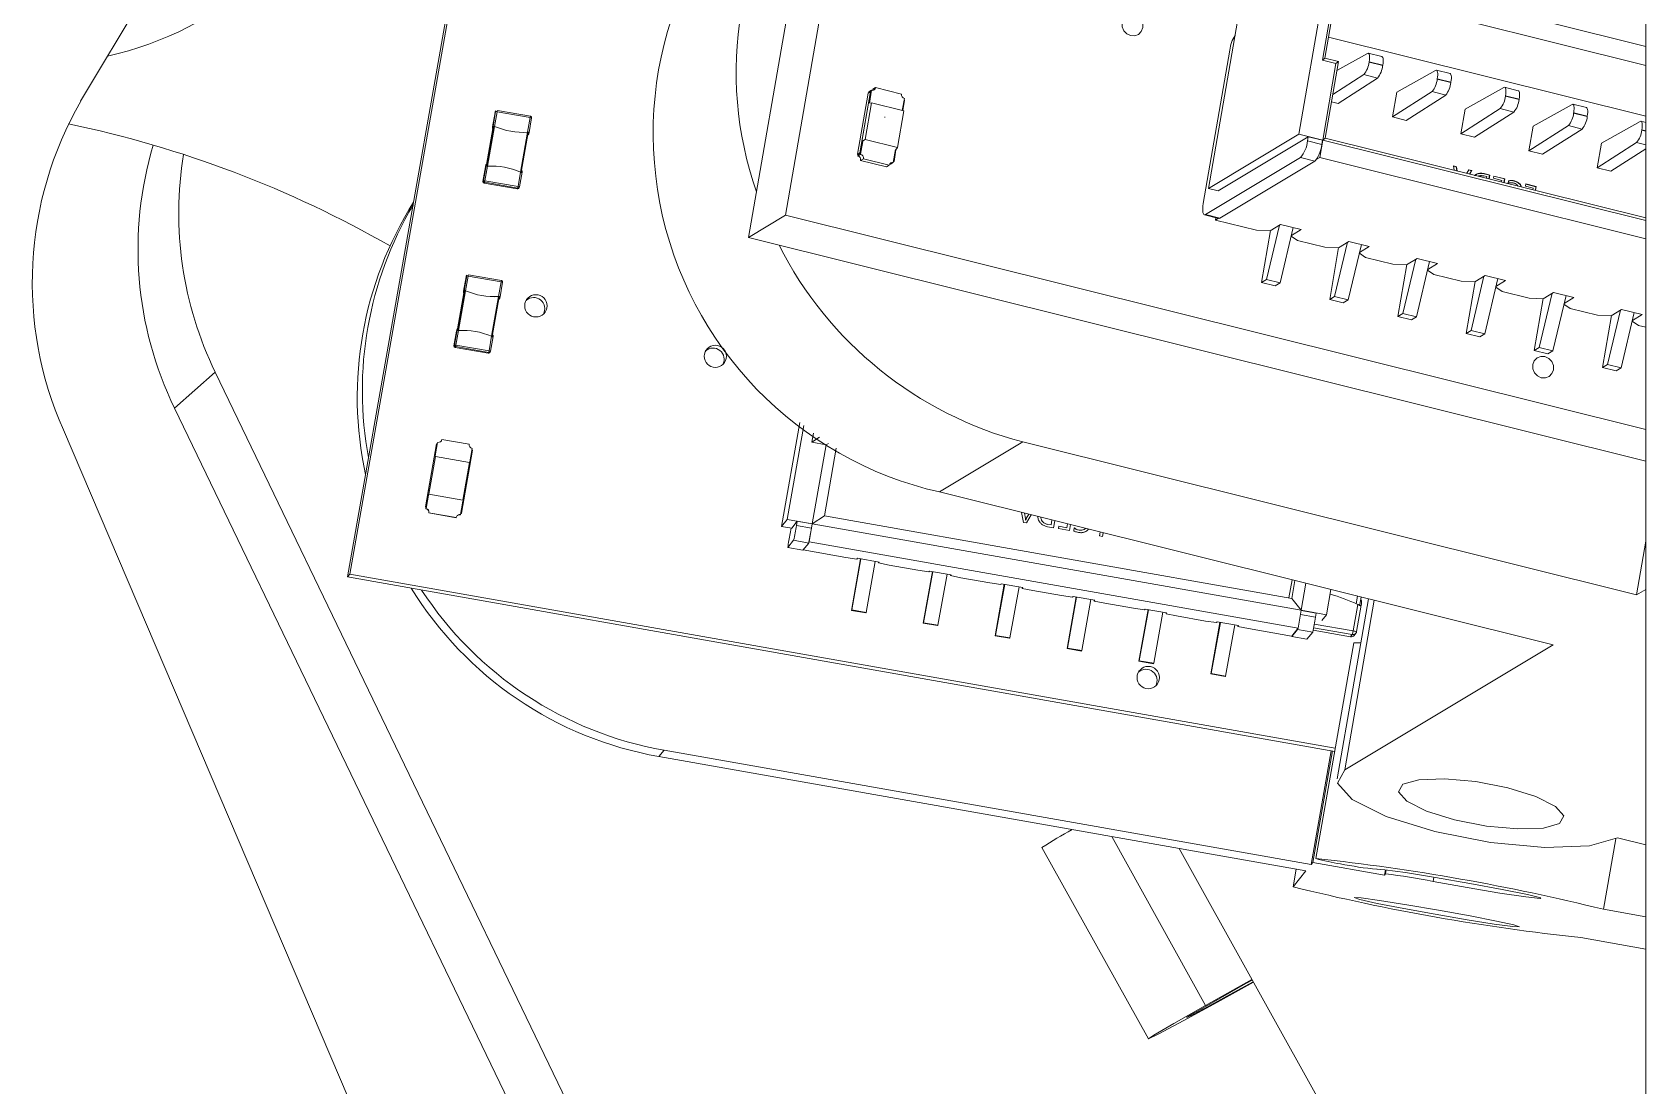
# Model space of a CAD drawing. Header units: millimetres. Extents: x 0 to 1189, y 0 to 841.
# Drawn here: x 361.055 to 365.474, y 443.671 to 446.557 of the extents above; entities that cross this region are included whole.
import ezdxf

# ---------------------------------------------------------------- set-up
doc = ezdxf.new("R2010")
doc.units = ezdxf.units.MM
doc.layers.get('0').update_dxf_attribs({"lineweight": 18})

msp = doc.modelspace()

# ---------------------------------------------------------------- linework, layer by layer
at = {"color": 7, "linetype": 'Continuous', "lineweight": 15}
for p, q in [((365.474, 386.3483), (365.474, 455.3483)), ((363.4405, 447.9208), (363.1182, 446.0554)), ((363.339, 447.8599), (363.0168, 445.9946)), ((362.2576, 446.9901), (361.9181, 445.0647)), ((362.2638, 446.9979), (361.9244, 445.0725)), ((361.5365, 446.9546), (361.1872, 446.368)), ((364.6113, 446.7831), (364.5239, 446.2776)), ((364.6684, 446.7191), (365.474, 446.5183)), ((364.6653, 446.6678), (365.474, 446.4663)), ((364.2767, 446.1292), (364.364, 446.6347)), ((364.6179, 446.6521), (364.5882, 446.4804)), ((364.595, 446.4864), (364.6148, 446.6008)), ((364.6049, 446.5436), (365.474, 446.327)), ((364.2622, 446.0881), (364.3347, 446.5077)), ((364.6281, 446.4523), (364.7118, 446.499)), ((364.7514, 446.4901), (364.714, 446.4994)), ((364.5882, 446.4804), (364.595, 446.4864)), ((364.5882, 446.4804), (364.6256, 446.4711)), ((364.6256, 446.4711), (364.5893, 446.2613)), ((364.6324, 446.4771), (364.595, 446.4864)), ((364.5961, 446.2672), (364.6324, 446.4771)), ((364.6256, 446.4711), (364.6324, 446.4771)), ((364.7161, 446.4751), (364.7163, 446.476)), ((364.7161, 446.4751), (364.7535, 446.4658)), ((364.7536, 446.4667), (364.7163, 446.476)), ((364.7535, 446.4658), (364.7536, 446.4667)), ((364.7923, 446.3931), (364.8986, 446.4524)), ((364.9382, 446.4435), (364.9008, 446.4528)), ((363.3571, 446.4006), (363.3647, 446.4052)), ((363.3647, 446.4052), (363.4357, 446.3875)), ((364.7018, 446.4408), (364.6167, 446.3862)), ((364.6311, 446.3622), (364.7392, 446.4315)), ((364.7018, 446.4408), (364.7392, 446.4315)), ((364.9029, 446.4285), (364.9031, 446.4294)), ((364.9029, 446.4285), (364.9403, 446.4192)), ((364.9404, 446.4201), (364.9031, 446.4294)), ((364.9403, 446.4192), (364.9404, 446.4201)), ((364.9791, 446.3466), (365.0854, 446.4058)), ((365.125, 446.3969), (365.0876, 446.4063)), ((363.3152, 446.2226), (363.3442, 446.3904)), ((363.3216, 446.2264), (363.3506, 446.3942)), ((363.3451, 446.3628), (363.327, 446.2578)), ((363.3361, 446.2634), (363.3534, 446.3636)), ((363.3506, 446.3942), (363.3442, 446.3904)), ((363.3534, 446.3636), (363.3451, 446.3628)), ((363.3461, 446.3934), (363.3458, 446.3913)), ((363.3537, 446.398), (363.3461, 446.3934)), ((363.3477, 446.363), (363.3537, 446.398)), ((363.3506, 446.3942), (363.3525, 446.3939)), ((363.3534, 446.3636), (363.4422, 446.3415)), ((363.4434, 446.3756), (363.4377, 446.3426)), ((363.444, 446.3709), (363.439, 446.3423)), ((363.4427, 446.3713), (363.444, 446.3709)), ((364.6133, 446.3666), (364.6311, 446.3622)), ((364.8886, 446.3943), (364.7805, 446.3249)), ((364.7923, 446.3931), (364.7805, 446.3249)), ((364.8179, 446.3156), (364.926, 446.385)), ((364.8886, 446.3943), (364.926, 446.385)), ((365.0897, 446.382), (365.0899, 446.3829)), ((365.0897, 446.382), (365.1271, 446.3726)), ((365.1272, 446.3735), (365.0899, 446.3829)), ((365.1271, 446.3726), (365.1272, 446.3735)), ((365.1659, 446.3), (365.2722, 446.3593)), ((365.3118, 446.3504), (365.2744, 446.3597)), ((362.315, 446.2974), (362.3221, 446.3374)), ((362.3239, 446.3396), (362.3168, 446.2996)), ((362.3208, 446.299), (362.3279, 446.339)), ((362.3239, 446.3396), (362.3221, 446.3374)), ((362.3247, 446.3414), (362.3229, 446.3392)), ((362.4185, 446.323), (362.3279, 446.339)), ((362.4191, 446.3269), (362.3285, 446.3429)), ((362.3285, 446.3429), (362.3285, 446.3429)), ((362.4185, 446.323), (362.4114, 446.283)), ((362.4153, 446.2822), (362.4223, 446.3222)), ((363.3887, 446.3241), (363.3901, 446.3241)), ((363.3901, 446.3241), (363.3907, 446.3244)), ((363.4422, 446.3415), (363.4249, 446.2413)), ((364.7805, 446.3249), (364.8179, 446.3156)), ((365.0754, 446.3477), (364.9673, 446.2784)), ((364.9791, 446.3466), (364.9673, 446.2784)), ((365.0047, 446.2691), (365.1128, 446.3384)), ((365.0754, 446.3477), (365.1128, 446.3384)), ((365.2765, 446.3354), (365.2767, 446.3363)), ((365.2765, 446.3354), (365.3139, 446.3261)), ((365.314, 446.327), (365.2767, 446.3363)), ((365.3139, 446.3261), (365.314, 446.327)), ((365.3527, 446.2535), (365.459, 446.3127)), ((365.474, 446.31), (365.4612, 446.3131)), ((362.3163, 446.2929), (362.2989, 446.1946)), ((362.3188, 446.2993), (362.2996, 446.1903)), ((362.3208, 446.299), (362.3016, 446.19)), ((362.3149, 446.2932), (362.3169, 446.2928)), ((362.3189, 446.2998), (362.3194, 446.2995)), ((362.3941, 446.1736), (362.4133, 446.2826)), ((362.4121, 446.276), (362.4134, 446.2758)), ((362.4128, 446.283), (362.4134, 446.2831)), ((364.2767, 446.1292), (364.5239, 446.2776)), ((364.3028, 446.1227), (364.5495, 446.2707)), ((364.5893, 446.2613), (364.5239, 446.2776)), ((364.5495, 446.2707), (364.5475, 446.2592)), ((364.5887, 446.2609), (364.5495, 446.2707)), ((364.5893, 446.2613), (364.5961, 446.2672)), ((364.5961, 446.2672), (365.474, 446.0484)), ((364.9673, 446.2784), (365.0047, 446.2691)), ((365.2622, 446.3012), (365.1541, 446.2318)), ((365.1659, 446.3), (365.1541, 446.2318)), ((365.1915, 446.2225), (365.2996, 446.2919)), ((365.2622, 446.3012), (365.2996, 446.2919)), ((365.4633, 446.2888), (365.4635, 446.2897)), ((363.3216, 446.2264), (363.3152, 446.2226)), ((363.3158, 446.2179), (363.3234, 446.2225)), ((363.3166, 446.2221), (363.3158, 446.2179)), ((363.3234, 446.2257), (363.3171, 446.2219)), ((363.3234, 446.2225), (363.3296, 446.258)), ((363.3289, 446.2574), (363.3234, 446.2257)), ((363.3361, 446.2634), (363.327, 446.2578)), ((363.327, 446.2578), (363.3289, 446.2574)), ((363.4249, 446.2413), (363.3361, 446.2634)), ((363.4192, 446.2356), (363.4131, 446.2001)), ((363.4204, 446.2346), (363.415, 446.2031)), ((363.4191, 446.2349), (363.4204, 446.2346)), ((363.4204, 446.2346), (363.4249, 446.2413)), ((364.5475, 446.2592), (364.5867, 446.2495)), ((364.5811, 446.2136), (364.5893, 446.2613)), ((364.5867, 446.2495), (364.5887, 446.2609)), ((364.5893, 446.2613), (364.5887, 446.2609)), ((364.5893, 446.2613), (365.474, 446.0408)), ((365.1541, 446.2318), (365.1915, 446.2225)), ((365.449, 446.2546), (365.3409, 446.1853)), ((365.3527, 446.2535), (365.3409, 446.1853)), ((365.3783, 446.176), (365.474, 446.2374)), ((362.2887, 446.1484), (362.2958, 446.1884)), ((362.2976, 446.1906), (362.2905, 446.1506)), ((362.2946, 446.15), (362.3016, 446.19)), ((362.2997, 446.1945), (362.2977, 446.1948)), ((362.3962, 446.1774), (362.3948, 446.1777)), ((363.3311, 446.2106), (363.3235, 446.206)), ((363.3945, 446.1883), (363.3235, 446.206)), ((363.4021, 446.1929), (363.3311, 446.2106)), ((363.3945, 446.1883), (363.4021, 446.1929)), ((363.4131, 446.2001), (363.4055, 446.1955)), ((363.415, 446.2031), (363.4134, 446.2022)), ((364.5282, 446.2135), (364.2683, 446.0575)), ((364.5674, 446.2037), (364.3075, 446.0478)), ((364.5282, 446.2135), (364.5674, 446.2037)), ((364.5717, 446.208), (364.5811, 446.2136)), ((364.5811, 446.2136), (365.474, 445.991)), ((364.9472, 446.1907), (364.9494, 446.1792)), ((364.9554, 446.1886), (364.9472, 446.1907)), ((364.9473, 446.1901), (364.9548, 446.1883)), ((364.9548, 446.1883), (364.9554, 446.1886)), ((364.9548, 446.1883), (364.9566, 446.1774)), ((364.9573, 446.1772), (364.9554, 446.1886)), ((364.9896, 446.1801), (364.9843, 446.1705)), ((364.9893, 446.1796), (364.9971, 446.1777)), ((364.9978, 446.1781), (364.9896, 446.1801)), ((364.9971, 446.1777), (364.9917, 446.1686)), ((364.9921, 446.1686), (364.9978, 446.1781)), ((364.9971, 446.1777), (364.9978, 446.1781)), ((365.3409, 446.1853), (365.3783, 446.176)), ((362.2905, 446.1506), (362.2887, 446.1484)), ((362.292, 446.1437), (362.2938, 446.146)), ((362.292, 446.1437), (362.3826, 446.1277)), ((362.292, 446.1437), (362.3826, 446.1277)), ((362.292, 446.1437), (362.292, 446.1437)), ((362.2938, 446.146), (362.3844, 446.13)), ((362.3851, 446.134), (362.2946, 446.15)), ((362.3922, 446.174), (362.3851, 446.134)), ((362.389, 446.1332), (362.3961, 446.1732)), ((365.0304, 446.1634), (365.0384, 446.1614)), ((365.0317, 446.1696), (365.0311, 446.1692)), ((365.0311, 446.1692), (365.0463, 446.1654)), ((365.047, 446.1658), (365.0317, 446.1696)), ((365.0384, 446.1614), (365.0376, 446.1572)), ((365.0463, 446.1654), (365.0446, 446.1555)), ((365.0452, 446.1553), (365.047, 446.1658)), ((365.0463, 446.1654), (365.047, 446.1658)), ((365.0579, 446.1631), (365.0568, 446.1568)), ((365.0568, 446.1568), (365.0794, 446.1512)), ((365.0578, 446.1626), (365.0873, 446.1552)), ((365.088, 446.1556), (365.0579, 446.1631)), ((365.0794, 446.1512), (365.0786, 446.147)), ((365.0873, 446.1552), (365.0856, 446.1452)), ((365.0862, 446.1451), (365.088, 446.1556)), ((365.0873, 446.1552), (365.088, 446.1556)), ((365.0984, 446.1499), (365.0973, 446.1436)), ((365.1138, 446.1493), (365.1144, 446.1497)), ((365.1454, 446.1413), (365.1443, 446.135)), ((365.1443, 446.135), (365.1655, 446.1297)), ((365.1453, 446.1408), (365.1734, 446.1338)), ((365.1741, 446.1341), (365.1454, 446.1413)), ((365.1734, 446.1338), (365.1717, 446.1238)), ((365.1723, 446.1236), (365.1741, 446.1341)), ((365.1734, 446.1338), (365.1741, 446.1341)), ((362.3844, 446.13), (362.3826, 446.1277)), ((362.3864, 446.1292), (362.3882, 446.1314)), ((364.3028, 446.1227), (364.2767, 446.1292)), ((365.1655, 446.1297), (365.1648, 446.1255)), ((363.0168, 445.9946), (363.1182, 446.0554)), ((363.1182, 446.0554), (365.474, 445.4683)), ((364.2652, 446.0569), (364.3044, 446.0471)), ((364.3075, 446.0478), (364.2683, 446.0575)), ((364.2969, 446.049), (364.2958, 446.0424)), ((364.2958, 446.0424), (364.3038, 446.0473)), ((364.2958, 446.0424), (364.4078, 446.0145)), ((364.4078, 446.0145), (364.4454, 446.0132)), ((364.4461, 446.0137), (364.4215, 445.8713)), ((364.4351, 445.8794), (364.4705, 446.0283)), ((364.4454, 446.0132), (364.4739, 446.0303)), ((364.4725, 445.8701), (364.5085, 446.0217)), ((364.5299, 446.0164), (364.4739, 446.0303)), ((364.5299, 446.0164), (364.5034, 446.0005)), ((363.0168, 445.9946), (365.474, 445.3822)), ((364.5029, 445.9982), (364.5199, 445.9866)), ((364.5199, 445.9866), (364.5946, 445.968)), ((364.5946, 445.968), (364.6322, 445.9667)), ((364.6329, 445.9671), (364.6083, 445.8247)), ((364.6219, 445.8329), (364.6573, 445.9817)), ((364.6322, 445.9667), (364.6607, 445.9838)), ((364.6593, 445.8236), (364.6953, 445.9752)), ((364.7167, 445.9698), (364.6607, 445.9838)), ((364.7167, 445.9698), (364.6902, 445.9539)), ((364.6897, 445.9517), (364.7067, 445.94)), ((364.7067, 445.94), (364.7814, 445.9214)), ((364.7814, 445.9214), (364.819, 445.9201)), ((364.8197, 445.9205), (364.7951, 445.7782)), ((364.8087, 445.7863), (364.8441, 445.9352)), ((364.819, 445.9201), (364.8475, 445.9372)), ((364.8461, 445.777), (364.8821, 445.9286)), ((364.9035, 445.9233), (364.8475, 445.9372)), ((364.9035, 445.9233), (364.877, 445.9073)), ((362.2357, 445.8473), (362.2427, 445.8873)), ((362.2445, 445.8895), (362.2375, 445.8495)), ((362.2415, 445.8489), (362.2485, 445.8889)), ((362.2445, 445.8895), (362.2427, 445.8873)), ((362.2453, 445.8913), (362.2435, 445.8891)), ((362.3391, 445.8729), (362.2485, 445.8889)), ((362.3397, 445.8768), (362.2491, 445.8928)), ((362.2491, 445.8928), (362.2491, 445.8928)), ((362.3391, 445.8729), (362.3321, 445.8329)), ((362.3359, 445.8321), (362.343, 445.8721)), ((364.4215, 445.8713), (364.4351, 445.8794)), ((364.4215, 445.8713), (364.4589, 445.862)), ((364.4351, 445.8794), (364.4725, 445.8701)), ((364.4589, 445.862), (364.4725, 445.8701)), ((364.8765, 445.9051), (364.8935, 445.8935)), ((364.8935, 445.8935), (364.9682, 445.8748)), ((364.9682, 445.8748), (365.0058, 445.8736)), ((365.0065, 445.874), (364.9819, 445.7316)), ((364.9955, 445.7398), (365.0309, 445.8886)), ((365.0058, 445.8736), (365.0343, 445.8907)), ((365.0329, 445.7305), (365.0689, 445.8821)), ((365.0903, 445.8767), (365.0343, 445.8907)), ((365.0903, 445.8767), (365.0638, 445.8608)), ((362.2369, 445.8428), (362.2196, 445.7445)), ((362.2394, 445.8492), (362.2202, 445.7402)), ((362.2414, 445.8489), (362.2222, 445.7399)), ((362.2355, 445.8431), (362.2375, 445.8427)), ((362.2395, 445.8497), (362.2401, 445.8494)), ((362.3147, 445.7235), (362.3339, 445.8325)), ((362.3328, 445.8259), (362.334, 445.8257)), ((362.3335, 445.8329), (362.3341, 445.833)), ((364.6083, 445.8247), (364.6219, 445.8329)), ((364.6083, 445.8247), (364.6457, 445.8154)), ((364.6219, 445.8329), (364.6593, 445.8236)), ((364.6457, 445.8154), (364.6593, 445.8236)), ((365.0633, 445.8586), (365.0803, 445.8469)), ((365.0803, 445.8469), (365.155, 445.8283)), ((365.155, 445.8283), (365.1926, 445.827)), ((365.1933, 445.8274), (365.1687, 445.6851)), ((365.1823, 445.6932), (365.2177, 445.842)), ((365.1926, 445.827), (365.2211, 445.8441)), ((365.2197, 445.6839), (365.2557, 445.8355)), ((365.2771, 445.8301), (365.2211, 445.8441)), ((365.2771, 445.8301), (365.2506, 445.8142)), ((364.7951, 445.7782), (364.8087, 445.7863)), ((364.8087, 445.7863), (364.8461, 445.777)), ((365.2501, 445.812), (365.2671, 445.8003)), ((365.2671, 445.8003), (365.3418, 445.7817)), ((365.3418, 445.7817), (365.3794, 445.7804)), ((365.3801, 445.7809), (365.3555, 445.6385)), ((365.3691, 445.6467), (365.4045, 445.7955)), ((365.3794, 445.7804), (365.4079, 445.7976)), ((365.4065, 445.6374), (365.4425, 445.7889)), ((365.4639, 445.7836), (365.4079, 445.7976)), ((365.4639, 445.7836), (365.4374, 445.7677)), ((362.2094, 445.6983), (362.2164, 445.7383)), ((362.2182, 445.7405), (362.2112, 445.7005)), ((362.2152, 445.6999), (362.2222, 445.7399)), ((362.2203, 445.7444), (362.2184, 445.7447)), ((364.7951, 445.7782), (364.8325, 445.7689)), ((364.8325, 445.7689), (364.8461, 445.777)), ((364.9819, 445.7316), (364.9955, 445.7398)), ((364.9955, 445.7398), (365.0329, 445.7305)), ((365.4369, 445.7655), (365.4539, 445.7538)), ((365.4539, 445.7538), (365.474, 445.7488)), ((362.2112, 445.7005), (362.2094, 445.6983)), ((362.2126, 445.6937), (362.2144, 445.6959)), ((362.2126, 445.6937), (362.3032, 445.6776)), ((362.2126, 445.6937), (362.3032, 445.6776)), ((362.2126, 445.6937), (362.2126, 445.6937)), ((362.2144, 445.6959), (362.305, 445.6799)), ((362.3058, 445.6839), (362.2152, 445.6999)), ((362.3128, 445.7239), (362.3058, 445.6839)), ((362.3096, 445.6831), (362.3167, 445.7231)), ((362.3168, 445.7273), (362.3154, 445.7276)), ((364.9819, 445.7316), (365.0193, 445.7223)), ((365.0193, 445.7223), (365.0329, 445.7305)), ((365.1687, 445.6851), (365.1823, 445.6932)), ((365.1823, 445.6932), (365.2197, 445.6839)), ((362.305, 445.6799), (362.3032, 445.6776)), ((362.307, 445.6791), (362.3088, 445.6813)), ((365.1687, 445.6851), (365.2061, 445.6757)), ((365.2061, 445.6757), (365.2197, 445.6839)), ((361.5558, 445.6257), (361.4443, 445.5272)), ((361.5558, 445.6257), (362.7931, 443.0591)), ((365.3555, 445.6385), (365.3691, 445.6467)), ((365.3555, 445.6385), (365.3929, 445.6292)), ((365.3691, 445.6467), (365.4065, 445.6374)), ((365.3929, 445.6292), (365.4065, 445.6374)), ((361.4443, 445.5272), (362.6123, 443.1042)), ((363.1071, 445.2032), (363.1572, 445.4874)), ((363.1676, 445.4792), (363.1223, 445.2221)), ((361.1398, 445.4677), (362.1046, 443.2057)), ((362.1314, 445.256), (362.1619, 445.4293)), ((362.1318, 445.2565), (362.1623, 445.4298)), ((362.1586, 445.3968), (362.165, 445.4334)), ((362.1623, 445.4298), (362.1619, 445.4293)), ((362.1623, 445.4298), (362.1643, 445.4296)), ((362.1645, 445.4328), (362.164, 445.4296)), ((362.165, 445.4334), (362.1645, 445.4328)), ((362.1761, 445.4409), (362.1766, 445.4415)), ((362.1766, 445.4415), (362.2514, 445.4283)), ((363.1945, 445.459), (363.19, 445.4335)), ((363.19, 445.4335), (363.2108, 445.4475)), ((363.19, 445.4335), (363.2294, 445.4265)), ((363.2294, 445.4265), (363.1912, 445.21)), ((363.2294, 445.4265), (363.2356, 445.4307)), ((363.7674, 445.4345), (363.5392, 445.2975)), ((363.7674, 445.4345), (365.4486, 445.0154)), ((362.1566, 445.3973), (362.1375, 445.289)), ((362.1407, 445.2915), (362.159, 445.3949)), ((362.159, 445.3949), (362.1566, 445.3973)), ((362.1586, 445.3969), (362.1566, 445.3973)), ((362.159, 445.3949), (362.2526, 445.3784)), ((362.2608, 445.4124), (362.2302, 445.2391)), ((362.2595, 445.4167), (362.2531, 445.38)), ((362.2589, 445.4129), (362.2608, 445.4124)), ((363.2244, 445.2323), (363.257, 445.4172)), ((362.2526, 445.3784), (362.2344, 445.2749)), ((362.236, 445.2716), (362.255, 445.3799)), ((362.2526, 445.3784), (362.255, 445.3799)), ((362.255, 445.3799), (362.2531, 445.3802)), ((363.5392, 445.2975), (365.2204, 444.8785)), ((362.1318, 445.2565), (362.1314, 445.256)), ((362.1333, 445.2555), (362.1326, 445.2517)), ((362.1326, 445.2517), (362.1331, 445.2523)), ((362.1331, 445.2523), (362.1395, 445.2889)), ((362.1337, 445.256), (362.1333, 445.2555)), ((362.1395, 445.2887), (362.1337, 445.256)), ((362.1407, 445.2915), (362.1375, 445.289)), ((362.1375, 445.289), (362.1395, 445.2887)), ((362.2344, 445.2749), (362.1407, 445.2915)), ((362.2341, 445.2722), (362.2276, 445.2356)), ((362.234, 445.2719), (362.236, 445.2716)), ((362.236, 445.2716), (362.2344, 445.2749)), ((362.1412, 445.2407), (362.1407, 445.2401)), ((362.2156, 445.2269), (362.1407, 445.2401)), ((362.216, 445.2275), (362.1412, 445.2407)), ((362.2156, 445.2269), (362.216, 445.2275)), ((362.2276, 445.2356), (362.2271, 445.235)), ((362.2302, 445.2391), (362.2298, 445.2386)), ((363.1071, 445.2032), (363.1223, 445.2221)), ((363.1912, 445.21), (363.1223, 445.2221)), ((363.1347, 445.1984), (363.1498, 445.2172)), ((363.1498, 445.2172), (363.1478, 445.2054)), ((363.1478, 445.2054), (363.1891, 445.1981)), ((363.1912, 445.2099), (363.1498, 445.2172)), ((363.1826, 445.1607), (363.1912, 445.21)), ((363.1891, 445.1981), (363.1912, 445.2099)), ((363.1912, 445.21), (363.2244, 445.2323)), ((363.1912, 445.21), (364.5303, 444.9733)), ((363.1912, 445.21), (363.1912, 445.2099)), ((363.2244, 445.2323), (364.5044, 445.006)), ((363.7645, 445.2414), (363.77, 445.2139)), ((363.77, 445.2139), (363.7779, 445.2125)), ((363.7751, 445.2247), (363.7725, 445.2394)), ((363.7725, 445.2394), (363.775, 445.2247)), ((363.7751, 445.2247), (363.775, 445.2247)), ((363.7752, 445.2204), (363.7753, 445.2204)), ((363.7755, 445.2204), (363.7754, 445.2203)), ((363.7841, 445.2365), (363.7771, 445.2244)), ((363.7779, 445.2125), (363.7911, 445.2348)), ((363.7911, 445.2348), (363.7779, 445.2125)), ((363.8453, 445.2073), (363.8366, 445.2088)), ((363.8366, 445.2088), (363.8366, 445.2088)), ((363.8453, 445.2072), (363.8366, 445.2088)), ((363.8477, 445.2207), (363.8453, 445.2073)), ((363.8453, 445.2072), (363.8453, 445.2073)), ((363.8521, 445.1994), (363.8555, 445.2187)), ((363.8555, 445.2187), (363.8521, 445.1994)), ((363.8904, 445.21), (363.8885, 445.1997)), ((363.8953, 445.1918), (363.8982, 445.2081)), ((363.8982, 445.2081), (363.8953, 445.1918)), ((363.1347, 445.1984), (363.1071, 445.2032)), ((363.14, 445.1651), (363.1241, 445.1452)), ((363.1302, 445.1836), (363.1329, 445.1987)), ((363.14, 445.1651), (363.1814, 445.1577)), ((363.182, 445.16), (363.1826, 445.1607)), ((363.1826, 445.1607), (364.5216, 444.9241)), ((363.8354, 445.2024), (363.8521, 445.1994)), ((363.8662, 445.2036), (363.8651, 445.1971)), ((363.8651, 445.1971), (363.8953, 445.1918)), ((363.8885, 445.1997), (363.8662, 445.2036)), ((363.8662, 445.2035), (363.8885, 445.1996)), ((363.8885, 445.1996), (363.8885, 445.1997)), ((363.9085, 445.1993), (363.9071, 445.1914)), ((363.9217, 445.193), (363.9217, 445.193)), ((363.98, 445.1877), (363.9782, 445.1771)), ((363.9782, 445.1771), (363.9861, 445.1757)), ((363.9861, 445.1757), (363.9879, 445.1857)), ((363.9878, 445.1857), (363.9861, 445.1757)), ((365.4486, 445.0154), (365.474, 445.1623)), ((363.1241, 445.1452), (363.1654, 445.1379)), ((363.1654, 445.1379), (363.1241, 445.1452)), ((363.1814, 445.1577), (363.1654, 445.1379)), ((363.1654, 445.1379), (363.1654, 445.1379)), ((363.1661, 445.1387), (363.2832, 445.118)), ((363.2832, 445.118), (363.3133, 445.1135)), ((361.9181, 445.0647), (361.9244, 445.0725)), ((361.9244, 445.0725), (364.6237, 444.5954)), ((363.3231, 445.1143), (363.2982, 444.9732)), ((363.2991, 444.9742), (363.3242, 445.1141)), ((363.3133, 445.1135), (363.3151, 445.1157)), ((363.3741, 445.1053), (363.3151, 445.1157)), ((363.3385, 444.9673), (363.3636, 445.1071)), ((363.3724, 445.1031), (363.3728, 445.1055)), ((363.3741, 445.1053), (363.3724, 445.1031)), ((363.3724, 445.1031), (363.4013, 445.0971)), ((363.4013, 445.0971), (363.4801, 445.0832)), ((363.4801, 445.0832), (363.5102, 445.0787)), ((363.52, 445.0795), (363.4952, 444.9384)), ((363.496, 444.9394), (363.5211, 445.0793)), ((363.5102, 445.0787), (363.512, 445.0809)), ((363.5711, 445.0705), (363.512, 445.0809)), ((363.5354, 444.9325), (363.5605, 445.0723)), ((361.9181, 445.0647), (364.6222, 444.5868)), ((363.5693, 445.0683), (363.5697, 445.0707)), ((363.5711, 445.0705), (363.5693, 445.0683)), ((363.5693, 445.0683), (363.5983, 445.0623)), ((363.5983, 445.0623), (363.677, 445.0484)), ((363.677, 445.0484), (363.7072, 445.0439)), ((363.717, 445.0447), (363.6921, 444.9036)), ((363.6929, 444.9046), (363.7181, 445.0445)), ((363.7072, 445.0439), (363.7089, 445.0461)), ((363.768, 445.0357), (363.7089, 445.0461)), ((363.7323, 444.8977), (363.7575, 445.0375)), ((363.7662, 445.0335), (363.7667, 445.0359)), ((363.768, 445.0357), (363.7662, 445.0335)), ((363.7662, 445.0335), (363.7952, 445.0275)), ((364.4968, 445.0074), (364.5055, 445.0567)), ((364.513, 445.0548), (364.5044, 445.006)), ((364.5303, 444.9733), (364.5434, 445.0473)), ((364.5993, 444.9611), (364.6115, 445.0303)), ((365.474, 445.0307), (365.4486, 445.0154)), ((363.7952, 445.0275), (363.874, 445.0136)), ((363.874, 445.0136), (363.9041, 445.0091)), ((363.9139, 445.0099), (363.889, 444.8688)), ((363.8898, 444.8698), (363.915, 445.0097)), ((363.9041, 445.0091), (363.9058, 445.0113)), ((363.9649, 445.0009), (363.9058, 445.0113)), ((363.9292, 444.8629), (363.9544, 445.0027)), ((363.9632, 444.9987), (363.9636, 445.0011)), ((363.9649, 445.0009), (363.9632, 444.9987)), ((363.9632, 444.9987), (363.9921, 444.9927)), ((363.9921, 444.9927), (364.0709, 444.9788)), ((364.5044, 445.006), (364.5303, 444.9733)), ((364.7144, 445.0046), (364.6292, 444.5112)), ((364.685, 444.9893), (364.6723, 444.9168)), ((364.6819, 444.9148), (364.6947, 444.9873)), ((364.6909, 444.989), (364.6945, 445.0096)), ((364.6954, 445.0007), (364.693, 445.0011)), ((363.2982, 444.9732), (363.2991, 444.9742)), ((363.2982, 444.9732), (363.3376, 444.9662)), ((363.2991, 444.9742), (363.3385, 444.9673)), ((363.3376, 444.9662), (363.3385, 444.9673)), ((364.0709, 444.9788), (364.101, 444.9743)), ((364.1108, 444.9751), (364.0859, 444.834)), ((364.0868, 444.835), (364.1119, 444.9749)), ((364.101, 444.9743), (364.1028, 444.9765)), ((364.1618, 444.966), (364.1028, 444.9765)), ((364.1262, 444.8281), (364.1513, 444.9679)), ((364.1601, 444.9639), (364.1605, 444.9663)), ((364.1618, 444.966), (364.1601, 444.9639)), ((364.1601, 444.9639), (364.189, 444.9579)), ((364.189, 444.9579), (364.2678, 444.944)), ((364.2678, 444.944), (364.2979, 444.9395)), ((364.3077, 444.9403), (364.2829, 444.7992)), ((364.2837, 444.8002), (364.3088, 444.9401)), ((364.2979, 444.9395), (364.2997, 444.9417)), ((364.3588, 444.9313), (364.2997, 444.9417)), ((364.5303, 444.9733), (364.5216, 444.9241)), ((364.5993, 444.9611), (364.5303, 444.9733)), ((364.5716, 444.9659), (364.5303, 444.9732)), ((364.5716, 444.9659), (364.5696, 444.9541)), ((364.5993, 444.9611), (364.5868, 444.9455)), ((363.4952, 444.9384), (363.496, 444.9394)), ((363.4952, 444.9384), (363.5345, 444.9314)), ((363.496, 444.9394), (363.5354, 444.9325)), ((363.5345, 444.9314), (363.5354, 444.9325)), ((363.6921, 444.9036), (363.6929, 444.9046)), ((363.6921, 444.9036), (363.7315, 444.8966)), ((363.6929, 444.9046), (363.7323, 444.8977)), ((363.7315, 444.8966), (363.7323, 444.8977)), ((364.3231, 444.7932), (364.3482, 444.9331)), ((364.357, 444.9291), (364.3574, 444.9315)), ((364.3588, 444.9313), (364.357, 444.9291)), ((364.357, 444.9291), (364.386, 444.9231)), ((364.386, 444.9231), (364.5041, 444.9022)), ((364.5046, 444.9028), (364.5041, 444.9022)), ((364.5045, 444.9012), (364.5205, 444.9211)), ((364.5045, 444.9012), (364.5459, 444.8939)), ((364.5459, 444.8939), (364.5045, 444.9012)), ((364.5211, 444.9233), (364.5046, 444.9028)), ((364.5205, 444.9211), (364.5618, 444.9138)), ((364.5216, 444.9241), (364.5211, 444.9233)), ((364.5618, 444.9138), (364.5459, 444.8939)), ((364.5631, 444.919), (364.6656, 444.9009)), ((364.6657, 444.9009), (364.6703, 444.9067)), ((364.6752, 444.9045), (364.6799, 444.9103)), ((363.889, 444.8688), (363.8898, 444.8698)), ((363.889, 444.8688), (363.9284, 444.8618)), ((363.8898, 444.8698), (363.9292, 444.8629)), ((363.9284, 444.8618), (363.9292, 444.8629)), ((364.5459, 444.8939), (364.5459, 444.8939)), ((364.6746, 444.8839), (364.5705, 444.2933)), ((364.5706, 444.2934), (364.6747, 444.884)), ((365.2204, 444.8785), (364.6497, 444.5362)), ((364.6746, 444.8839), (364.6747, 444.884)), ((364.6935, 444.8839), (364.6747, 444.884)), ((364.0859, 444.834), (364.0868, 444.835)), ((364.0859, 444.834), (364.1253, 444.827)), ((364.0868, 444.835), (364.1262, 444.8281)), ((364.1253, 444.827), (364.1262, 444.8281)), ((364.2829, 444.7992), (364.2837, 444.8002)), ((364.2829, 444.7992), (364.3222, 444.7922)), ((364.2837, 444.8002), (364.3231, 444.7932)), ((364.3222, 444.7922), (364.3231, 444.7932)), ((362.785, 444.5901), (362.771, 444.5727)), ((362.785, 444.5901), (364.5573, 444.2769)), ((364.5573, 444.2769), (364.6123, 444.5885)), ((364.6158, 444.5879), (364.562, 444.2827)), ((362.771, 444.5727), (364.5433, 444.2594)), ((363.8203, 444.3235), (364.1119, 443.7992)), ((365.3923, 444.3474), (365.3583, 444.1541)), ((365.3969, 444.35), (365.474, 444.3308)), ((364.7943, 443.2448), (364.196, 444.3208)), ((364.562, 444.2827), (364.5573, 444.2769)), ((364.7589, 444.2479), (364.562, 444.2827)), ((364.5706, 444.2934), (364.5705, 444.2933)), ((364.5083, 444.2158), (364.5168, 444.2641)), ((364.5433, 444.2594), (364.5083, 444.2158)), ((364.7615, 444.2623), (364.7589, 444.2479)), ((364.7589, 444.2479), (364.7614, 444.2509)), ((365.474, 444.1337), (365.3583, 444.1541)), ((365.296, 444.0765), (365.474, 444.0451)), ((364.3954, 443.9621), (364.2686, 443.8905))]:
    msp.add_line(p, q, dxfattribs=at)
at = {"color": 8, "linetype": 'Continuous', "lineweight": 15}
for p, q in [((362.3922, 446.174), (362.4114, 446.283)), ((365.4633, 446.2888), (365.474, 446.2862)), ((365.474, 446.2871), (365.4635, 446.2897)), ((365.449, 446.2546), (365.474, 446.2484)), ((362.3826, 446.1277), (362.3826, 446.1277)), ((362.3128, 445.7239), (362.332, 445.8329)), ((362.3032, 445.6776), (362.3032, 445.6776)), ((364.6497, 444.5362), (364.73, 445.0007)), ((364.6849, 445.012), (364.6812, 444.9911)), ((364.5696, 444.9541), (364.5282, 444.9614)), ((364.5631, 444.919), (364.6657, 444.9009)), ((364.6703, 444.9067), (364.5643, 444.9255)), ((364.6723, 444.9168), (364.5662, 444.9356)), ((364.6656, 444.9009), (364.6657, 444.9009)), ((364.2686, 443.8905), (364.0112, 444.3535)), ((364.7614, 444.2509), (364.7633, 444.2621)), ((364.8936, 444.2423), (364.8915, 444.2306))]:
    msp.add_line(p, q, dxfattribs=at)
at = {"color": 7, "linetype": 'Continuous', "lineweight": 15}
for points in [[(364.0629, 446.5477), (364.0524, 446.5527), (364.0443, 446.5612), (364.0397, 446.5722), (364.0395, 446.5839), (364.0436, 446.5945), (364.0514, 446.6024), (364.0617, 446.6064), (364.073, 446.6059), (364.0835, 446.6009), (364.0916, 446.5923), (364.0962, 446.5814), (364.0964, 446.5697), (364.0923, 446.5591), (364.0845, 446.5512), (364.0742, 446.5472), (364.0629, 446.5477)], [(364.7118, 446.499), (364.7136, 446.4994), (364.715, 446.4988), (364.7162, 446.4971), (364.717, 446.4944), (364.7174, 446.4908), (364.7174, 446.4864), (364.717, 446.4814), (364.7163, 446.476)], [(364.7536, 446.4667), (364.7544, 446.4721), (364.7548, 446.4771), (364.7548, 446.4815), (364.7544, 446.4851), (364.7536, 446.4878), (364.7524, 446.4895), (364.7514, 446.4901)], [(364.8986, 446.4524), (364.9004, 446.4529), (364.9018, 446.4523), (364.903, 446.4505), (364.9038, 446.4478), (364.9042, 446.4442), (364.9042, 446.4398), (364.9038, 446.4348), (364.9031, 446.4294)], [(364.9404, 446.4201), (364.9412, 446.4255), (364.9416, 446.4305), (364.9416, 446.4349), (364.9412, 446.4385), (364.9404, 446.4412), (364.9392, 446.4429), (364.9382, 446.4435)], [(363.3561, 446.3977), (363.3566, 446.3988), (363.3571, 446.4006)], [(365.0854, 446.4058), (365.0872, 446.4063), (365.0886, 446.4057), (365.0898, 446.404), (365.0906, 446.4013), (365.091, 446.3977), (365.091, 446.3933), (365.0906, 446.3883), (365.0899, 446.3829)], [(365.1272, 446.3735), (365.128, 446.379), (365.1284, 446.384), (365.1284, 446.3884), (365.128, 446.392), (365.1272, 446.3947), (365.126, 446.3964), (365.125, 446.3969)], [(365.2722, 446.3593), (365.274, 446.3598), (365.2754, 446.3591), (365.2766, 446.3574), (365.2774, 446.3547), (365.2778, 446.3511), (365.2778, 446.3467), (365.2774, 446.3417), (365.2767, 446.3363)], [(365.314, 446.327), (365.3148, 446.3324), (365.3152, 446.3374), (365.3152, 446.3418), (365.3148, 446.3454), (365.314, 446.3481), (365.3128, 446.3498), (365.3118, 446.3504)], [(365.459, 446.3127), (365.4608, 446.3132), (365.4622, 446.3126), (365.4634, 446.3109), (365.4642, 446.3082), (365.4646, 446.3046), (365.4646, 446.3002), (365.4642, 446.2952), (365.4635, 446.2897)], [(362.3168, 446.2996), (362.3162, 446.297), (362.3157, 446.2951), (362.3153, 446.2938), (362.315, 446.2932), (362.3148, 446.2933), (362.3148, 446.294), (362.3148, 446.2954), (362.315, 446.2974)], [(362.2958, 446.1884), (362.2964, 446.191), (362.2969, 446.1929), (362.2973, 446.1942), (362.2976, 446.1948), (362.2978, 446.1947), (362.2978, 446.194), (362.2978, 446.1926), (362.2976, 446.1906)], [(363.4055, 446.1955), (363.4036, 446.1958), (363.4031, 446.1958)], [(364.2683, 446.0575), (364.2659, 446.0568), (364.2639, 446.0575), (364.2623, 446.0597), (364.2612, 446.0633), (364.2606, 446.0682), (364.2606, 446.0741), (364.2611, 446.0808), (364.2622, 446.0881)], [(362.2375, 445.8495), (362.2368, 445.8469), (362.2363, 445.845), (362.2359, 445.8437), (362.2356, 445.8431), (362.2355, 445.8432), (362.2354, 445.8439), (362.2355, 445.8453), (362.2357, 445.8473)], [(362.2164, 445.7383), (362.2171, 445.7409), (362.2176, 445.7428), (362.218, 445.7441), (362.2183, 445.7447), (362.2184, 445.7446), (362.2185, 445.7439), (362.2184, 445.7426), (362.2182, 445.7405)], [(365.1878, 445.6104), (365.1772, 445.6153), (365.1691, 445.6239), (365.1646, 445.6349), (365.1643, 445.6466), (365.1684, 445.6572), (365.1762, 445.665), (365.1865, 445.669), (365.1978, 445.6685), (365.2083, 445.6636), (365.2165, 445.655), (365.221, 445.644), (365.2212, 445.6324), (365.2172, 445.6218), (365.2094, 445.6139), (365.199, 445.6099), (365.1878, 445.6104)], [(364.5046, 444.9028), (364.5046, 444.9024), (364.5045, 444.9021), (364.5045, 444.9018), (364.5045, 444.9015), (364.5045, 444.9013), (364.5045, 444.9012), (364.5045, 444.9012), (364.5045, 444.9012)], [(364.6497, 444.5362), (364.6296, 444.5), (364.6695, 444.4552), (364.7632, 444.4085), (364.8965, 444.3671), (365.0491, 444.3372), (365.1978, 444.3235), (365.32, 444.328), (365.3969, 444.35)], [(365.0962, 444.4869), (365.0085, 444.504), (364.923, 444.5119), (364.8528, 444.5093), (364.8085, 444.4967), (364.797, 444.4758), (364.8199, 444.4501), (364.8738, 444.4232), (364.9504, 444.3994), (365.0382, 444.3822), (365.1237, 444.3743), (365.1939, 444.3769), (365.2381, 444.3896), (365.2497, 444.4104), (365.2268, 444.4362), (365.1729, 444.463), (365.0962, 444.4869)], [(364.8915, 444.2306), (364.9849, 444.2138), (365.0748, 444.1987), (365.1456, 444.188), (365.1852, 444.1834), (365.1867, 444.1858), (365.1498, 444.1947), (365.081, 444.2087), (364.9921, 444.2252), (364.8983, 444.2415), (364.816, 444.2547), (364.7593, 444.2626), (364.7379, 444.2638)], [(364.9066, 444.1517), (364.8196, 444.1666), (364.7451, 444.1784), (364.6946, 444.1853), (364.6756, 444.1862), (364.6912, 444.181), (364.7388, 444.1705), (364.8113, 444.1563), (364.8976, 444.1406), (364.9846, 444.1257), (365.0591, 444.1139), (365.1096, 444.107), (365.1286, 444.1061), (365.113, 444.1113), (365.0654, 444.1218), (364.9929, 444.136), (364.9066, 444.1517)], [(364.2686, 443.8905), (364.1818, 443.8412), (364.127, 443.8091), (364.1124, 443.7992), (364.1404, 443.813), (364.2066, 443.8483), (364.3009, 443.8999), (364.3996, 443.9545)], [(364.3989, 443.9558), (364.3349, 443.9204), (364.2759, 443.8882), (364.2346, 443.8661), (364.2171, 443.8575), (364.2262, 443.8637), (364.2605, 443.8837), (364.3147, 443.9146), (364.3807, 443.9515), (364.3964, 443.9603)]]:
    msp.add_lwpolyline(points, dxfattribs=at)
for centre in [(362.4341, 445.8075), (362.9255, 445.6691), (364.1113, 444.7891)]:
    msp.add_circle(centre, 0.0305, dxfattribs=at)
for centre, radius, start, end in [((363.7632, 446.2802), 1.0079, 124.694, 257.1579), ((363.9599, 446.4456), 0.9772, 140.9432, 199.4554), ((361.0554, 447.4082), 0.9394, 282.6206, 311.4215), ((364.4372, 446.4943), 0.1035, 148.4468, 172.5261), ((364.6539, 446.481), 0.0624, 320.042, 354.5956), ((364.6913, 446.4716), 0.0624, 320.0256, 354.612), ((363.356, 446.4065), 0.00885, 255.3446, 351.2175), ((364.8409, 446.4343), 0.0623, 320.0007, 354.6363), ((364.8782, 446.425), 0.0623, 320.0013, 354.6363), ((362.0524, 445.871), 0.9977, 150.1286, 203.8431), ((363.4461, 446.3858), 0.0105, 170.7308, 255.1979), ((365.0275, 446.3878), 0.0624, 320.042, 354.5956), ((365.0649, 446.3785), 0.0624, 320.0256, 354.612), ((362.3259, 446.3367), 0.0039, 140.8317, 170.2286), ((362.3277, 446.339), 0.0039, 140.8471, 170.2329), ((362.319, 446.2929), 0.047, 79.0827, 84.0341), ((362.4137, 446.2901), 0.0332, 74.9123, 81.7097), ((362.4184, 446.3229), 0.00401, 350.0613, 79.9005), ((365.2145, 446.3412), 0.0623, 320.0016, 354.636), ((365.2518, 446.3319), 0.0623, 320.0016, 354.636), ((360.5351, 443.3526), 3.0178, 60.2084, 78.1728), ((362.2995, 446.3015), 0.0194, 333.4275, 353.4785), ((362.4, 446.4825), 0.1999, 246.6673, 273.2725), ((362.3999, 446.4823), 0.1996, 246.6568, 273.2976), ((362.3921, 446.2856), 0.0235, 335.1782, 351.6701), ((365.4011, 446.2947), 0.0624, 320.042, 354.5956), ((362.3405, 445.9623), 0.9963, 163.3358, 205.8974), ((362.4562, 446.0616), 1.0004, 170.7477, 205.8321), ((363.3124, 446.2114), 0.0115, 66.2082, 75.8951), ((363.3188, 446.2152), 0.0115, 66.2036, 75.9068), ((363.3208, 446.2123), 0.0105, 350.6692, 75.2596), ((364.4661, 446.2666), 0.0817, 319.4804, 354.838), ((364.4787, 446.265), 0.1091, 328.4817, 351.7945), ((362.2896, 446.1927), 0.0102, 346.3348, 10.1763), ((362.313, 445.9902), 0.2001, 66.6918, 93.2627), ((362.386, 446.1756), 0.0104, 346.4853, 10.0356), ((363.3131, 446.2077), 0.0105, 350.7354, 75.1408), ((363.4109, 446.1915), 0.00886, 75.3872, 171.1732), ((363.412, 446.1909), 0.0125, 76.2818, 82.5078), ((364.5586, 446.2168), 0.0158, 303.8874, 325.9856), ((362.2927, 446.1477), 0.00401, 170.0565, 259.893), ((362.2874, 446.1157), 0.035, 78.2344, 84.884), ((362.2945, 446.1499), 0.00399, 169.9802, 260.114), ((362.223, 446.1616), 0.0725, 347.5282, 350.7723), ((362.314, 446.1456), 0.0721, 347.5203, 350.7801), ((362.3851, 446.1339), 0.00398, 259.7678, 350.2001), ((362.3803, 446.1011), 0.0333, 74.9159, 81.7061), ((362.9442, 445.5576), 0.9994, 147.7297, 192.2705), ((362.3833, 446.1317), 0.00402, 260.2001, 321.233), ((362.9581, 445.575), 0.9994, 149.4195, 190.5805), ((364.3052, 446.0511), 0.00403, 259.1917, 305.2436), ((364.0328, 446.4453), 1.0451, 206.8161, 255.2905), ((362.2466, 445.8866), 0.0039, 140.8471, 170.2329), ((362.2483, 445.8889), 0.0039, 140.8317, 170.2286), ((362.2392, 445.8402), 0.0497, 79.2158, 83.9025), ((362.3337, 445.8367), 0.0367, 75.4001, 81.5614), ((362.339, 445.8728), 0.00401, 350.0691, 79.8989), ((362.2202, 445.8514), 0.0194, 333.4346, 353.4714), ((362.3206, 446.0324), 0.1999, 246.6675, 273.2723), ((362.3206, 446.0325), 0.1999, 246.6675, 273.2724), ((362.3127, 445.8355), 0.0234, 335.1715, 351.6828), ((362.4279, 445.7997), 0.0305, 330.6538, 131.8404), ((362.2103, 445.7426), 0.0102, 346.3559, 10.1552), ((362.2336, 445.5401), 0.2002, 66.6919, 93.2626), ((362.2133, 445.6976), 0.00401, 170.0678, 259.8878), ((362.2151, 445.6998), 0.00399, 169.9724, 260.1157), ((362.2081, 445.6657), 0.035, 78.2325, 84.8843), ((362.1447, 445.7113), 0.0714, 347.5035, 350.797), ((362.3068, 445.7255), 0.0102, 346.3034, 10.2077), ((362.9192, 445.6613), 0.0305, 330.6693, 131.8249), ((362.3039, 445.6815), 0.00394, 259.5216, 321.9152), ((362.2298, 445.6963), 0.077, 347.6508, 350.7121), ((362.3057, 445.6838), 0.00401, 260.1629, 349.8007), ((362.301, 445.651), 0.0333, 74.918, 81.7062), ((362.1668, 445.4433), 0.00999, 259.95, 349.9474), ((362.1662, 445.4427), 0.0101, 323.557, 349.9144), ((362.2613, 445.4266), 0.01, 170.0212, 259.9584), ((362.129, 445.2432), 0.013, 70.4431, 79.3), ((362.1296, 445.2446), 0.0121, 70.4493, 79.951), ((362.1309, 445.2418), 0.01, 350.0212, 79.9584), ((362.1313, 445.2424), 0.01, 350.019, 79.9606), ((362.2259, 445.2257), 0.00999, 79.9382, 170.0384), ((362.2254, 445.2252), 0.00999, 79.9119, 139.072), ((362.2281, 445.227), 0.0123, 79.8662, 89.2289), ((362.2279, 445.2282), 0.0106, 79.7617, 88.7943), ((362.4204, 445.3237), 0.7369, 347.5664, 350.7602), ((363.7224, 445.0688), 0.6032, 169.0341, 172.7297), ((361.9307, 445.4141), 1.2768, 348.522, 350.2604), ((363.1672, 445.1626), 0.015, 340.9725, 349.969), ((362.9451, 445.5578), 1.0004, 211.5859, 259.9749), ((362.9591, 445.5753), 1.0004, 213.107, 259.9752), ((364.4919, 444.5857), 0.4474, 64.4198, 74.7957), ((364.6566, 444.996), 0.0391, 347.0752, 6.7734), ((363.8437, 445.0721), 0.7354, 347.5659, 350.7674), ((364.5067, 444.9259), 0.0146, 340.8465, 350.0774), ((364.6674, 444.9108), 0.01, 260.075, 321.1722), ((364.4944, 444.9456), 0.1802, 347.5307, 350.7969), ((364.6721, 444.9166), 0.01, 259.9802, 349.9869), ((364.6595, 444.8306), 0.0872, 75.1047, 81.586), ((364.1051, 444.7813), 0.0305, 330.6648, 131.847), ((364.706, 442.9321), 1.6494, 119.1478, 122.479), ((364.7137, 444.7934), 0.5203, 254.0228, 261.5846), ((363.9393, 438.4238), 5.9034, 76.09187, 83.86136), ((364.8303, 445.2271), 0.9677, 258.512, 264.5255), ((364.6182, 442.9095), 1.3491, 78.3103, 83.9075), ((365.9282, 449.9514), 5.9088, 256.09538, 263.85784)]:
    msp.add_arc(centre, radius, start, end, dxfattribs=at)
at = {"color": 8, "linetype": 'Continuous', "lineweight": 15}
for centre, radius, start, end in [((362.2678, 446.3507), 0.0612, 349.0291, 352.6672), ((362.3583, 446.3347), 0.0612, 349.0291, 352.6672), ((362.1887, 445.9005), 0.0609, 349.0248, 352.6823), ((362.2765, 445.8849), 0.0638, 349.1291, 352.6337)]:
    msp.add_arc(centre, radius, start, end, dxfattribs=at)
at = {"color": 7, "linetype": 'Continuous', "lineweight": 15}
for points, knots in [([(362.3181, 446.3002), (362.3178, 446.3001), (362.3172, 446.3), (362.3169, 446.2998), (362.3168, 446.2997), (362.3168, 446.2996)], [0, 0, 0, 0, 0.00064652, 0.001293122, 0.001469935, 0.001469935, 0.001469935, 0.001469935]), ([(362.3208, 446.299), (362.3204, 446.2992), (362.3195, 446.2996), (362.3186, 446.2999), (362.3182, 446.3001), (362.3182, 446.3002)], [0, 0, 0, 0, 0.001291662, 0.002581312, 0.002892429, 0.002892429, 0.002892429, 0.002892429]), ([(362.3194, 446.2995), (362.3193, 446.2995), (362.319, 446.2995), (362.3188, 446.2994), (362.3188, 446.2993), (362.3188, 446.2993)], [0, 0, 0, 0, 0.0003239048, 0.0006488222, 0.0007463623, 0.0007463623, 0.0007463623, 0.0007463623]), ([(362.3208, 446.299), (362.3206, 446.2991), (362.3201, 446.2993), (362.3197, 446.2994), (362.3195, 446.2995), (362.3194, 446.2995)], [0, 0, 0, 0, 0.000644018, 0.001287463, 0.00145711, 0.00145711, 0.00145711, 0.00145711]), ([(362.4143, 446.2832), (362.4139, 446.2832), (362.4132, 446.2831), (362.4121, 446.283), (362.4115, 446.283), (362.4114, 446.283)], [0, 0, 0, 0, 0.001257135, 0.002517303, 0.002858712, 0.002858712, 0.002858712, 0.002858712]), ([(362.4114, 446.283), (362.4116, 446.283), (362.4121, 446.283), (362.4126, 446.283), (362.4128, 446.283), (362.4128, 446.283)], [0, 0, 0, 0, 0.000636107, 0.001271761, 0.00144248, 0.00144248, 0.00144248, 0.00144248]), ([(362.4133, 446.2826), (362.4133, 446.2826), (362.4133, 446.2828), (362.413, 446.2829), (362.4129, 446.283), (362.4128, 446.283)], [0, 0, 0, 0, 0.000317417, 0.0006331513, 0.0007187948, 0.0007187948, 0.0007187948, 0.0007187948]), ([(362.4143, 446.2832), (362.4146, 446.283), (362.4151, 446.2827), (362.4153, 446.2824), (362.4153, 446.2822), (362.4153, 446.2822)], [0, 0, 0, 0, 0.000621205, 0.001244111, 0.001411926, 0.001411926, 0.001411926, 0.001411926]), ([(362.2976, 446.1906), (362.2976, 446.1905), (362.2977, 446.1903), (362.2982, 446.19), (362.2986, 446.1898), (362.2987, 446.1898)], [0, 0, 0, 0, 0.00061187, 0.001223883, 0.001370317, 0.001370317, 0.001370317, 0.001370317]), ([(362.2987, 446.1898), (362.2991, 446.1898), (362.2998, 446.1899), (362.3009, 446.19), (362.3015, 446.19), (362.3016, 446.19)], [0, 0, 0, 0, 0.001277612, 0.002559127, 0.002906652, 0.002906652, 0.002906652, 0.002906652]), ([(362.3922, 446.174), (362.3926, 446.1738), (362.3935, 446.1734), (362.3943, 446.173), (362.3947, 446.1729), (362.3948, 446.1728)], [0, 0, 0, 0, 0.001283702, 0.002570354, 0.002875982, 0.002875982, 0.002875982, 0.002875982]), ([(362.3949, 446.1728), (362.3952, 446.1728), (362.3957, 446.1729), (362.396, 446.1731), (362.396, 446.1732), (362.3961, 446.1732)], [0, 0, 0, 0, 0.000579793, 0.00115929, 0.001316277, 0.001316277, 0.001316277, 0.001316277]), ([(365.0055, 446.164), (365.0064, 446.165), (365.0094, 446.168), (365.0166, 446.1702), (365.0245, 446.1707), (365.0293, 446.1696), (365.0311, 446.1692)], [0, 0, 0, 0, 0.0041051, 0.01275391, 0.02212832, 0.02742697, 0.02742697, 0.02742697, 0.02742697]), ([(365.011, 446.1676), (365.0096, 446.1671), (365.0074, 446.1665), (365.006, 446.1647), (365.0055, 446.164)], [0, 0, 0, 0, 0.004344527, 0.006742128, 0.006742128, 0.006742128, 0.006742128]), ([(365.0317, 446.1696), (365.0305, 446.1699), (365.0256, 446.1709), (365.0196, 446.1715), (365.0157, 446.1697), (365.0152, 446.1694)], [0, 0, 0, 0, 0.00381024, 0.01500198, 0.01688621, 0.01688621, 0.01688621, 0.01688621]), ([(365.0159, 446.1626), (365.0167, 446.163), (365.0194, 446.1644), (365.0245, 446.1645), (365.0285, 446.1638), (365.0304, 446.1634)], [0, 0, 0, 0, 0.00283588, 0.00904569, 0.01486498, 0.01486498, 0.01486498, 0.01486498]), ([(365.0161, 446.1626), (365.0166, 446.1629), (365.019, 446.1641), (365.0239, 446.1641), (365.0279, 446.1634), (365.0298, 446.163)], [0, 0, 0, 0, 0.00197931, 0.00819843, 0.01402473, 0.01402473, 0.01402473, 0.01402473]), ([(365.0973, 446.1436), (365.0985, 446.1439), (365.1009, 446.1446), (365.1047, 446.1448), (365.1085, 446.1445), (365.1111, 446.144), (365.1123, 446.1437)], [0, 0, 0, 0, 0.00379676, 0.0075954, 0.01137324, 0.01520718, 0.01520718, 0.01520718, 0.01520718]), ([(365.0978, 446.1495), (365.099, 446.1498), (365.1018, 446.1505), (365.1072, 446.1507), (365.1114, 446.1498), (365.1138, 446.1493)], [0, 0, 0, 0, 0.00380026, 0.00882497, 0.01624417, 0.01624417, 0.01624417, 0.01624417]), ([(365.1144, 446.1497), (365.1132, 446.15), (365.1102, 446.1507), (365.1047, 446.1512), (365.1007, 446.1504), (365.0984, 446.1499)], [0, 0, 0, 0, 0.00379365, 0.00911308, 0.01623293, 0.01623293, 0.01623293, 0.01623293]), ([(365.1123, 446.1437), (365.1136, 446.1433), (365.1169, 446.1423), (365.1214, 446.1397), (365.1235, 446.1367), (365.1243, 446.1356)], [0, 0, 0, 0, 0.00394944, 0.01081246, 0.01481249, 0.01481249, 0.01481249, 0.01481249]), ([(365.1138, 446.1493), (365.1151, 446.149), (365.1188, 446.1479), (365.1251, 446.1446), (365.1307, 446.1392), (365.1325, 446.1348), (365.133, 446.1334)], [0, 0, 0, 0, 0.00396297, 0.01195687, 0.02157427, 0.02602948, 0.02602948, 0.02602948, 0.02602948]), ([(365.1339, 446.1332), (365.1333, 446.1348), (365.1316, 446.1392), (365.1261, 446.1446), (365.1199, 446.1482), (365.1159, 446.1493), (365.1144, 446.1497)], [0, 0, 0, 0, 0.00511292, 0.0138787, 0.0221014, 0.02666448, 0.02666448, 0.02666448, 0.02666448]), ([(362.2388, 445.8501), (362.2384, 445.85), (362.2378, 445.8499), (362.2375, 445.8497), (362.2375, 445.8496), (362.2375, 445.8495)], [0, 0, 0, 0, 0.000647139, 0.001294359, 0.001470009, 0.001470009, 0.001470009, 0.001470009]), ([(362.2415, 445.8489), (362.241, 445.8491), (362.2402, 445.8495), (362.2393, 445.8498), (362.2389, 445.85), (362.2388, 445.8501)], [0, 0, 0, 0, 0.001291133, 0.002581407, 0.002892427, 0.002892427, 0.002892427, 0.002892427]), ([(362.2401, 445.8494), (362.2399, 445.8494), (362.2396, 445.8494), (362.2395, 445.8493), (362.2394, 445.8492), (362.2394, 445.8492)], [0, 0, 0, 0, 0.0003231196, 0.0006444174, 0.0007415486, 0.0007415486, 0.0007415486, 0.0007415486]), ([(362.2414, 445.8489), (362.2412, 445.849), (362.2408, 445.8492), (362.2403, 445.8493), (362.2401, 445.8494), (362.2401, 445.8494)], [0, 0, 0, 0, 0.00063897, 0.001282252, 0.001456963, 0.001456963, 0.001456963, 0.001456963]), ([(362.332, 445.8329), (362.3322, 445.8329), (362.3327, 445.8329), (362.3332, 445.8329), (362.3334, 445.8329), (362.3335, 445.8329)], [0, 0, 0, 0, 0.000636737, 0.001272188, 0.001442852, 0.001442852, 0.001442852, 0.001442852]), ([(362.3349, 445.8331), (362.3345, 445.8331), (362.3338, 445.833), (362.3328, 445.833), (362.3322, 445.8329), (362.3321, 445.8329)], [0, 0, 0, 0, 0.001258228, 0.002516885, 0.00285886, 0.00285886, 0.00285886, 0.00285886]), ([(362.3339, 445.8325), (362.3339, 445.8325), (362.3339, 445.8327), (362.3337, 445.8328), (362.3335, 445.8329), (362.3335, 445.8329)], [0, 0, 0, 0, 0.0003173217, 0.0006341713, 0.0007187109, 0.0007187109, 0.0007187109, 0.0007187109]), ([(362.335, 445.8331), (362.3352, 445.8329), (362.3357, 445.8326), (362.3359, 445.8323), (362.3359, 445.8322), (362.3359, 445.8321)], [0, 0, 0, 0, 0.000621657, 0.001242663, 0.001411596, 0.001411596, 0.001411596, 0.001411596]), ([(362.2182, 445.7405), (362.2183, 445.7404), (362.2183, 445.7402), (362.2188, 445.7399), (362.2192, 445.7398), (362.2193, 445.7397)], [0, 0, 0, 0, 0.00061137, 0.001223976, 0.00137029, 0.00137029, 0.00137029, 0.00137029]), ([(362.2193, 445.7397), (362.2197, 445.7397), (362.2205, 445.7398), (362.2215, 445.7399), (362.2221, 445.7399), (362.2222, 445.7399)], [0, 0, 0, 0, 0.001278718, 0.002559227, 0.002906652, 0.002906652, 0.002906652, 0.002906652]), ([(362.3128, 445.7239), (362.3133, 445.7237), (362.3141, 445.7234), (362.315, 445.7229), (362.3154, 445.7228), (362.3154, 445.7227)], [0, 0, 0, 0, 0.001283108, 0.002570495, 0.002875982, 0.002875982, 0.002875982, 0.002875982]), ([(362.3155, 445.7227), (362.3158, 445.7227), (362.3164, 445.7228), (362.3167, 445.723), (362.3167, 445.7231), (362.3167, 445.7231)], [0, 0, 0, 0, 0.000578516, 0.001159018, 0.001315958, 0.001315958, 0.001315958, 0.001315958]), ([(363.775, 445.2247), (363.7751, 445.2243), (363.7752, 445.2236), (363.7752, 445.2225), (363.7752, 445.2214), (363.7752, 445.2207), (363.7752, 445.2203)], [0, 0, 0, 0, 0.001079216, 0.002153159, 0.003238114, 0.004334927, 0.004334927, 0.004334927, 0.004334927]), ([(363.7753, 445.2204), (363.7753, 445.2211), (363.7753, 445.2226), (363.7752, 445.224), (363.7751, 445.2247)], [0, 0, 0, 0, 0.002169923, 0.004333964, 0.004333964, 0.004333964, 0.004333964]), ([(363.7771, 445.2244), (363.7768, 445.2237), (363.7762, 445.2224), (363.7757, 445.2211), (363.7755, 445.2204)], [0, 0, 0, 0, 0.00216488, 0.004337996, 0.004337996, 0.004337996, 0.004337996]), ([(363.8093, 445.2302), (363.8093, 445.2283), (363.8094, 445.2231), (363.813, 445.2157), (363.8195, 445.2086), (363.8272, 445.2042), (363.833, 445.2029), (363.8354, 445.2024)], [0, 0, 0, 0, 0.00566962, 0.01549088, 0.02401102, 0.03420524, 0.04171769, 0.04171769, 0.04171769, 0.04171769]), ([(363.8366, 445.2088), (363.8353, 445.2091), (363.8313, 445.2099), (363.8255, 445.2126), (363.8203, 445.2176), (363.8175, 445.223), (363.8174, 445.2267), (363.8173, 445.2282)], [0, 0, 0, 0, 0.00401547, 0.01213345, 0.01881424, 0.02553732, 0.02991795, 0.02991795, 0.02991795, 0.02991795]), ([(363.8366, 445.2088), (363.8353, 445.2091), (363.8314, 445.2099), (363.8255, 445.2126), (363.8203, 445.2176), (363.8175, 445.2231), (363.8174, 445.2268), (363.8174, 445.2282)], [0, 0, 0, 0, 0.00401551, 0.01213355, 0.01881412, 0.02553747, 0.02985807, 0.02985807, 0.02985807, 0.02985807]), ([(363.9071, 445.1914), (363.9083, 445.1907), (363.9106, 445.1893), (363.9152, 445.1877), (363.9185, 445.187), (363.9206, 445.1865)], [0, 0, 0, 0, 0.00401037, 0.00801886, 0.01440874, 0.01440874, 0.01440874, 0.01440874]), ([(363.9217, 445.193), (363.9204, 445.1933), (363.9178, 445.1939), (363.9132, 445.1958), (363.9103, 445.1979), (363.9085, 445.1993)], [0, 0, 0, 0, 0.00400854, 0.00802468, 0.01473261, 0.01473261, 0.01473261, 0.01473261]), ([(363.9085, 445.1992), (363.9095, 445.1984), (363.9116, 445.1967), (363.916, 445.1944), (363.9195, 445.1935), (363.9217, 445.193)], [0, 0, 0, 0, 0.0040052, 0.00802067, 0.01473503, 0.01473503, 0.01473503, 0.01473503]), ([(363.9206, 445.1865), (363.922, 445.1864), (363.9267, 445.1857), (363.9349, 445.1865), (363.9432, 445.1902), (363.9467, 445.1942), (363.948, 445.1957)], [0, 0, 0, 0, 0.00401307, 0.01436452, 0.02444573, 0.03028471, 0.03028471, 0.03028471, 0.03028471]), ([(363.9478, 445.1956), (363.9461, 445.1938), (363.9422, 445.1895), (363.9336, 445.1862), (363.926, 445.1857), (363.9217, 445.1863), (363.9206, 445.1865)], [0, 0, 0, 0, 0.00753863, 0.01728984, 0.02684585, 0.03023344, 0.03023344, 0.03023344, 0.03023344]), ([(363.9397, 445.1977), (363.9395, 445.1974), (363.9376, 445.1953), (363.9326, 445.1933), (363.9266, 445.1924), (363.923, 445.1929), (363.9217, 445.193)], [0, 0, 0, 0, 0.00111001, 0.00846904, 0.01557957, 0.01936861, 0.01936861, 0.01936861, 0.01936861]), ([(363.9217, 445.193), (363.923, 445.1928), (363.9269, 445.1923), (363.9331, 445.1934), (363.9381, 445.1956), (363.9397, 445.1976), (363.9399, 445.1977)], [0, 0, 0, 0, 0.00402237, 0.01178148, 0.01898636, 0.01949567, 0.01949567, 0.01949567, 0.01949567]), ([(364.6915, 444.986), (364.6907, 444.9864), (364.6891, 444.9873), (364.6867, 444.9885), (364.6853, 444.9891), (364.685, 444.9893)], [0, 0, 0, 0, 0.003216885, 0.006430369, 0.007289201, 0.007289201, 0.007289201, 0.007289201]), ([(364.6909, 444.989), (364.6907, 444.9887), (364.6904, 444.9882), (364.689, 444.9878), (364.688, 444.9877), (364.6878, 444.9877)], [0, 0, 0, 0, 0.001551703, 0.00310182, 0.003488074, 0.003488074, 0.003488074, 0.003488074]), ([(364.6947, 444.9873), (364.6945, 444.987), (364.6942, 444.9865), (364.6928, 444.9861), (364.6918, 444.986), (364.6916, 444.986)], [0, 0, 0, 0, 0.001562892, 0.003125983, 0.003476465, 0.003476465, 0.003476465, 0.003476465])]:
    msp.add_open_spline(points, degree=3, knots=knots, dxfattribs=at)

doc.saveas('drawing.dxf')
